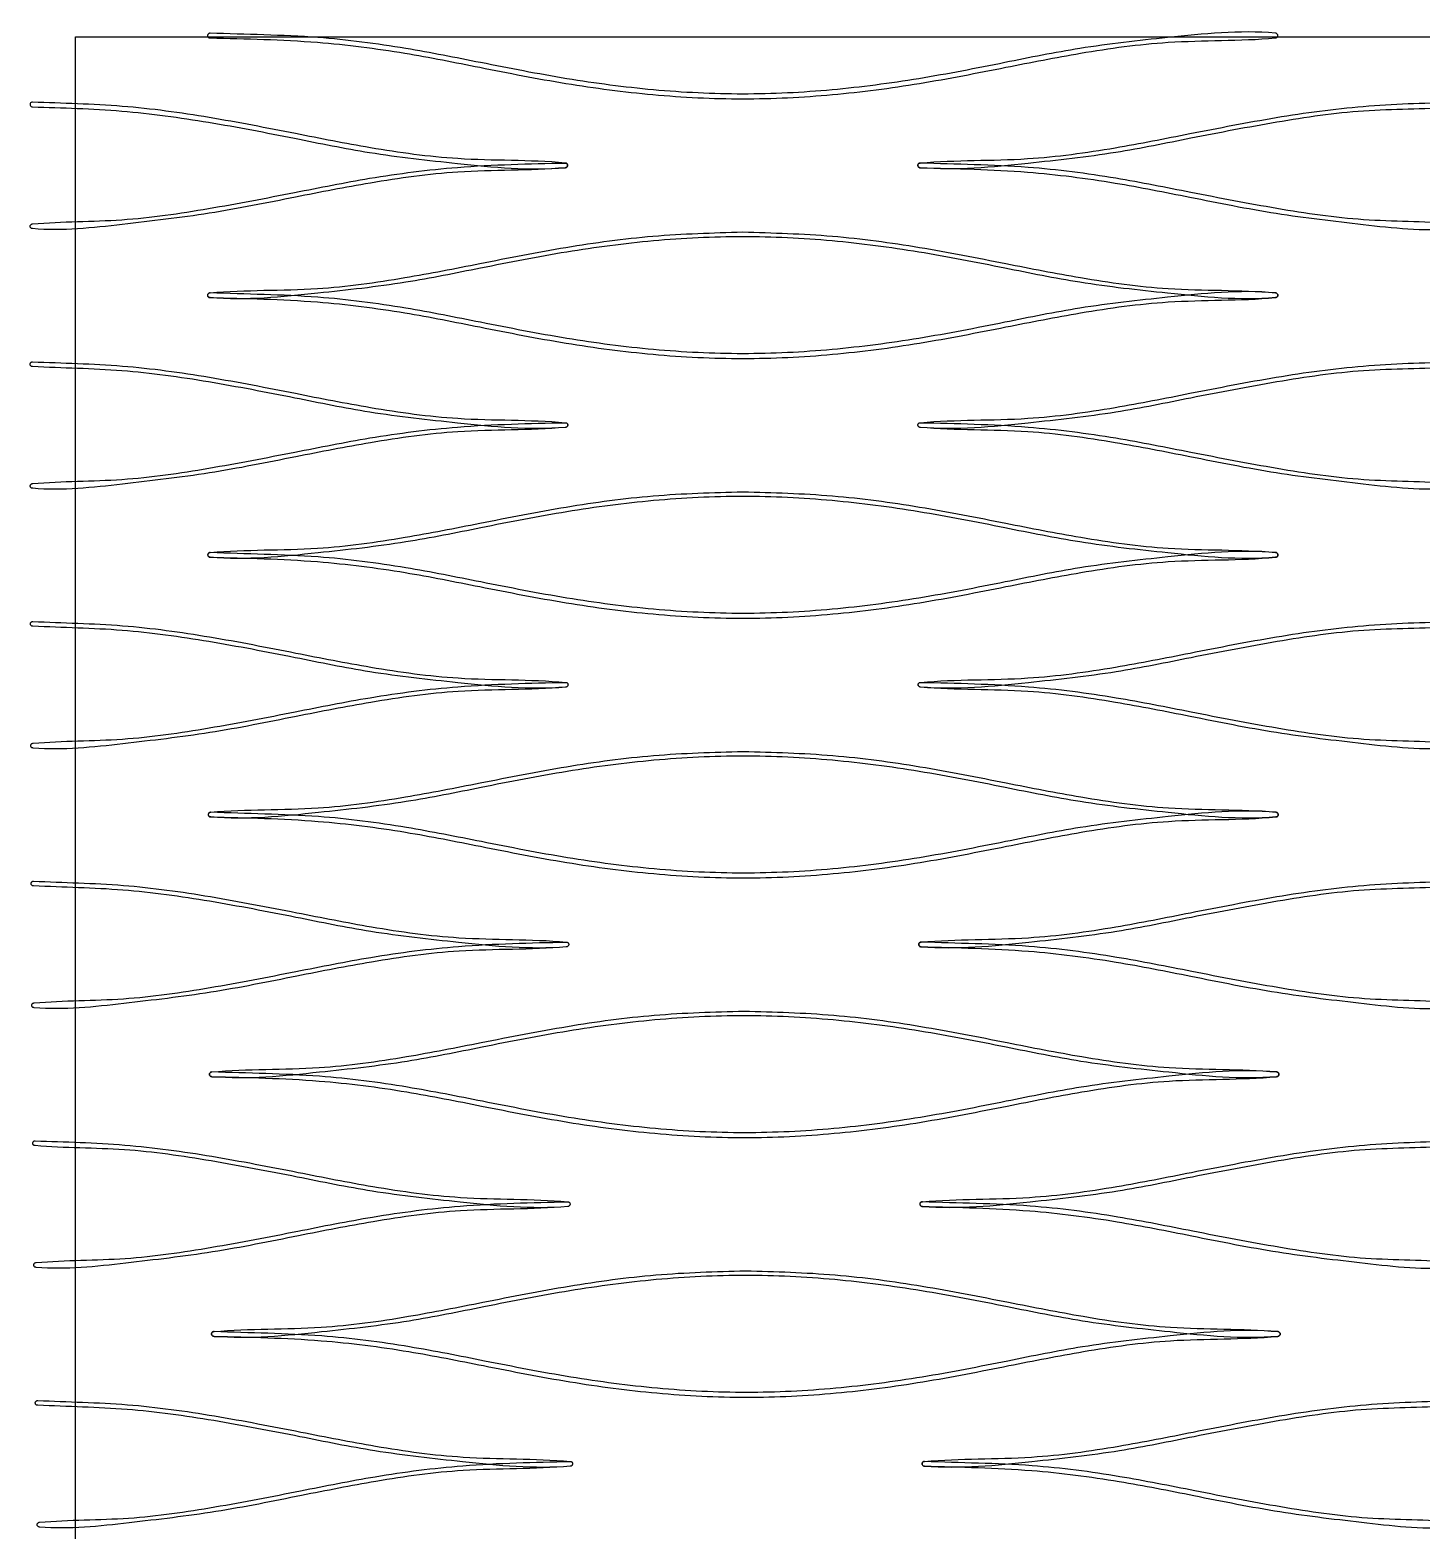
# Model space of a CAD drawing. Extents: x 63.6 to 147.6, y 158.4 to 204.5.
# Drawn here: x 63.62 to 84.19, y 182.33 to 204.51 of the extents above; entities that cross this region are included whole.
import ezdxf

# ---------------------------------------------------------------- set-up
doc = ezdxf.new("R2010")
doc.units = 0
doc.layers.add('Layer_1', color=7, linetype='CONTINUOUS')

msp = doc.modelspace()

# ---------------------------------------------------------------- linework, layer by layer
at = {"layer": 'Layer_1', "color": 1}
msp.add_lwpolyline([(64.286669, 204.408296), (146.107912, 204.408296), (146.107912, 158.365541), (64.286669, 158.365541), (64.286669, 204.408296)], close=True, dxfattribs=at)
at = {"layer": 'Layer_1', "color": 7}
for points in [[(66.274247, 204.460533), (66.274247, 204.460533)], [(63.650455, 203.440785), (63.650455, 203.440785)], [(71.524568, 202.541202), (71.524568, 202.541202)], [(76.768822, 202.541202), (76.768822, 202.541202)], [(74.148332, 201.521454), (74.148332, 201.521454)], [(66.274247, 200.621317), (66.274247, 200.621317)], [(63.651556, 199.601569), (63.651556, 199.601569)], [(71.526205, 198.701986), (71.526205, 198.701986)], [(76.773224, 198.701986), (76.773224, 198.701986)], [(74.149997, 197.681688), (74.149997, 197.681688)], [(66.276449, 196.782104), (66.276449, 196.782104)], [(63.655423, 195.762356), (63.655423, 195.762356)], [(71.530636, 194.862773), (71.530636, 194.862773)], [(76.776526, 194.862773), (76.776526, 194.862773)], [(74.154964, 193.842472), (74.154964, 193.842472)], [(66.284153, 192.942889), (66.284153, 192.942889)], [(63.665893, 191.923141), (63.665893, 191.923141)], [(71.541107, 191.023007), (71.541107, 191.023007)], [(76.782594, 191.023007), (76.782594, 191.023007)], [(74.166535, 190.003259), (74.166535, 190.003259)], [(66.301256, 189.103123), (66.301256, 189.103123)], [(63.691801, 188.083928), (63.691801, 188.083928)], [(71.562047, 187.183791), (71.562047, 187.183791)], [(76.799697, 187.183791), (76.799697, 187.183791)], [(74.189141, 186.164044), (74.189141, 186.164044)], [(66.332103, 185.26391), (66.332103, 185.26391)], [(63.727615, 184.244712), (63.727615, 184.244712)], [(71.598426, 183.344579), (71.598426, 183.344579)], [(76.831108, 183.344579), (76.831108, 183.344579)]]:
    msp.add_lwpolyline(points, close=True, dxfattribs=at)
for points, knots in [([(66.277634, 204.389977), (66.80697, 204.378702), (67.770721, 204.358174), (69.100395, 204.188249), (70.317574, 203.944365), (71.533672, 203.704413), (72.830779, 203.533854), (74.148411, 203.468394), (75.465997, 203.533898), (76.763076, 203.704224), (77.979278, 203.945155), (79.196257, 204.185475), (80.527609, 204.371762), (81.49123, 204.342797), (82.032235, 204.391084), (82.043222, 204.397536), (82.051404, 204.407081), (82.05575, 204.418952), (82.05575, 204.431558), (82.051404, 204.443429), (82.043222, 204.452974), (82.032235, 204.459425), (81.489237, 204.508022), (80.521941, 204.406357), (79.185976, 204.262857), (77.967327, 204.012867), (76.75274, 203.774896), (75.46027, 203.604203), (74.148459, 203.539047), (72.836691, 203.604321), (71.544369, 203.774427), (70.329995, 204.014483), (69.110994, 204.257534), (67.776797, 204.431992), (66.808045, 204.440144), (66.276505, 204.460576), (66.275376, 204.460576), (66.274623, 204.460547), (66.274247, 204.460533)], [0, 0, 0, 0, 1.587366, 2.890088, 4.014385, 5.311387, 6.607949, 7.935661, 9.263361, 10.55975, 11.856962, 12.9812, 14.284192, 15.871911, 15.884333, 15.896575, 15.908998, 15.921421, 15.933662, 15.946085, 15.958508, 15.970749, 15.983172, 17.576832, 18.884972, 20.011969, 21.306245, 22.597965, 23.919413, 25.240728, 26.532359, 27.8263, 28.953481, 30.261614, 31.855065, 31.856195, 31.857324, 31.858453, 31.858453, 31.858453, 31.858453]), ([(66.274247, 204.460533), (66.270142, 204.459914), (66.261991, 204.458685), (66.251477, 204.451673), (66.243885, 204.441779), (66.240181, 204.429798), (66.240781, 204.417308), (66.245615, 204.405737), (66.25412, 204.396616), (66.265257, 204.390642), (66.273489, 204.3902), (66.277634, 204.389977)], [0, 0, 0, 0, 0.012327, 0.024477, 0.036803, 0.04913, 0.06128, 0.073606, 0.085933, 0.098083, 0.110409, 0.110409, 0.110409, 0.110409]), ([(63.650455, 203.440785), (63.644284, 203.439515), (63.632125, 203.437013), (63.619312, 203.422332), (63.615196, 203.403733), (63.621075, 203.385614), (63.635235, 203.372228), (63.647578, 203.370902), (63.653842, 203.370229)], [0, 0, 0, 0, 0.018464, 0.036381, 0.054845, 0.073309, 0.091225, 0.109689, 0.109689, 0.109689, 0.109689]), ([(63.653842, 203.370229), (64.094391, 203.357652), (64.965625, 203.332778), (66.258099, 203.155083), (67.472738, 202.919338), (68.691207, 202.668537), (70.026981, 202.524926), (70.99415, 202.423161), (71.537097, 202.471753), (71.548083, 202.478205), (71.556266, 202.48775), (71.560611, 202.499621), (71.560611, 202.512226), (71.556266, 202.524098), (71.548083, 202.533643), (71.537097, 202.540095), (70.996147, 202.588377), (70.032671, 202.559446), (68.70148, 202.745478), (67.484662, 202.98655), (66.268378, 203.224808), (64.971556, 203.404939), (64.095695, 203.423802), (63.652714, 203.440828), (63.651584, 203.440828), (63.650832, 203.440799), (63.650455, 203.440785)], [0, 0, 0, 0, 1.32133, 2.613077, 3.90737, 5.034268, 6.342173, 7.935679, 7.948101, 7.960343, 7.972766, 7.985189, 7.99743, 8.009853, 8.022276, 8.034517, 8.04694, 9.634494, 10.937219, 12.061363, 13.358587, 14.655035, 15.982629, 15.983759, 15.984888, 15.986017, 15.986017, 15.986017, 15.986017]), ([(84.642935, 203.440785), (84.200278, 203.428088), (83.32535, 203.402991), (82.02829, 203.225345), (80.812097, 202.986421), (79.595306, 202.745513), (78.264119, 202.559432), (77.300636, 202.588377), (76.75968, 202.540095), (76.748693, 202.533643), (76.740511, 202.524098), (76.736166, 202.512226), (76.736166, 202.499621), (76.740511, 202.48775), (76.748693, 202.478205), (76.75968, 202.471753), (77.30268, 202.423157), (78.269994, 202.52502), (79.605917, 202.668312), (80.824535, 202.92003), (82.038642, 203.151877), (83.332523, 203.344826), (84.203779, 203.331019), (84.655378, 203.371336), (84.666365, 203.377788), (84.674547, 203.387333), (84.678892, 203.399205), (84.678892, 203.41181), (84.674547, 203.423681), (84.666365, 203.433226), (84.655378, 203.439679), (84.647103, 203.440414), (84.642935, 203.440785)], [0, 0, 0, 0, 1.327651, 2.624155, 3.921268, 5.045393, 6.348119, 7.935691, 7.948114, 7.960355, 7.972778, 7.985201, 7.997442, 8.009865, 8.022288, 8.03453, 8.046952, 9.640615, 10.948777, 12.075793, 13.369839, 14.661385, 15.982633, 15.995055, 16.007297, 16.01972, 16.032143, 16.044384, 16.056807, 16.06923, 16.081471, 16.093894, 16.093894, 16.093894, 16.093894]), ([(71.524568, 202.541202), (70.993187, 202.529812), (70.025665, 202.509074), (68.691397, 202.339028), (67.472565, 202.093138), (66.258547, 201.859489), (64.964672, 201.666709), (64.093433, 201.680274), (63.641878, 201.639961), (63.630892, 201.633509), (63.622709, 201.623964), (63.618364, 201.612093), (63.618364, 201.599488), (63.622709, 201.587616), (63.630892, 201.578071), (63.641878, 201.57162), (64.095537, 201.530944), (64.97041, 201.631762), (66.268863, 201.77973), (67.484581, 202.026246), (68.701411, 202.265588), (70.032562, 202.452501), (70.996061, 202.423471), (71.537012, 202.471753), (71.547999, 202.478205), (71.556181, 202.48775), (71.560526, 202.499621), (71.560526, 202.512226), (71.556181, 202.524098), (71.547999, 202.533642), (71.537012, 202.540096), (71.528736, 202.540831), (71.524568, 202.541202)], [0, 0, 0, 0, 1.593498, 2.901393, 4.028315, 5.322435, 6.614076, 7.935192, 7.947615, 7.959857, 7.972279, 7.984702, 7.996944, 8.009366, 8.021789, 8.034031, 8.046453, 9.373839, 10.670142, 11.96716, 13.091342, 14.394096, 15.981655, 15.994077, 16.006319, 16.018742, 16.031164, 16.043406, 16.055829, 16.068251, 16.080493, 16.092916, 16.092916, 16.092916, 16.092916]), ([(76.768822, 202.541202), (76.764717, 202.540583), (76.756566, 202.539354), (76.746052, 202.532342), (76.738459, 202.522448), (76.734756, 202.510467), (76.735355, 202.497977), (76.740189, 202.486406), (76.748694, 202.477284), (76.759832, 202.471311), (76.768063, 202.470869), (76.772208, 202.470646)], [0, 0, 0, 0, 0.012327, 0.024477, 0.036803, 0.04913, 0.06128, 0.073606, 0.085933, 0.098083, 0.110409, 0.110409, 0.110409, 0.110409]), ([(76.772208, 202.470646), (77.301644, 202.45939), (78.265576, 202.438897), (79.595423, 202.268392), (80.812745, 202.025444), (82.028495, 201.779954), (83.327167, 201.631683), (84.20221, 201.530933), (84.655999, 201.57162), (84.666986, 201.578071), (84.675168, 201.587616), (84.679513, 201.599488), (84.679513, 201.612093), (84.675168, 201.623964), (84.666986, 201.633509), (84.655999, 201.639961), (84.204309, 201.680286), (83.332894, 201.666712), (82.038823, 201.859416), (80.824694, 202.093375), (79.605639, 202.338309), (78.27146, 202.512493), (77.302667, 202.520811), (76.77108, 202.541245), (76.76995, 202.541245), (76.769198, 202.541216), (76.768822, 202.541202)], [0, 0, 0, 0, 1.587659, 2.890614, 4.015025, 5.312076, 6.608518, 7.936294, 7.948717, 7.960958, 7.973381, 7.985804, 7.998045, 8.010468, 8.022891, 8.035132, 8.047555, 9.369074, 10.660848, 11.954995, 13.082158, 14.390247, 15.98384, 15.984969, 15.986099, 15.987228, 15.987228, 15.987228, 15.987228]), ([(74.148332, 201.521454), (73.70571, 201.508728), (72.83087, 201.483577), (71.534006, 201.305659), (70.317933, 201.066446), (69.101078, 200.825643), (67.769718, 200.639533), (66.806125, 200.668498), (66.265106, 200.62021), (66.254119, 200.613758), (66.245937, 200.604214), (66.241592, 200.592342), (66.241592, 200.579737), (66.245937, 200.567865), (66.254119, 200.55832), (66.265106, 200.551869), (66.808116, 200.503272), (67.775395, 200.60499), (69.111342, 200.74877), (70.329835, 200.998998), (71.544328, 201.236944), (72.83661, 201.407645), (74.14835, 201.47277), (75.460139, 201.407645), (76.752611, 201.236912), (77.967277, 200.999055), (79.185898, 200.748744), (80.521852, 200.605008), (81.489153, 200.503273), (82.032151, 200.551869), (82.043138, 200.55832), (82.05132, 200.567865), (82.055665, 200.579737), (82.055665, 200.592342), (82.05132, 200.604214), (82.043138, 200.613758), (82.032151, 200.62021), (81.491193, 200.668493), (80.527711, 200.63954), (79.196525, 200.825624), (77.979638, 201.06653), (76.763304, 201.305637), (75.466068, 201.483572), (74.591024, 201.508727), (74.148332, 201.521454)], [0, 0, 0, 0, 1.327548, 2.623887, 3.920782, 5.045113, 6.347976, 7.935737, 7.94816, 7.960401, 7.972824, 7.985247, 7.997489, 8.009911, 8.022334, 8.034576, 8.046998, 9.640693, 10.948735, 12.075839, 13.36979, 14.661435, 15.982725, 17.304068, 18.595859, 19.890195, 21.017225, 22.32538, 23.919037, 23.931459, 23.943701, 23.956124, 23.968546, 23.980788, 23.993211, 24.005633, 24.017875, 24.030298, 25.617876, 26.920589, 28.044722, 29.342119, 30.638861, 31.96662, 31.96662, 31.96662, 31.96662]), ([(66.274247, 200.621317), (66.270142, 200.620698), (66.261991, 200.61947), (66.251477, 200.612457), (66.243885, 200.602563), (66.240181, 200.590582), (66.240781, 200.578092), (66.245615, 200.566521), (66.25412, 200.5574), (66.265257, 200.551427), (66.273489, 200.550984), (66.277634, 200.550762)], [0, 0, 0, 0, 0.012327, 0.024477, 0.036803, 0.04913, 0.06128, 0.073606, 0.085933, 0.098083, 0.110409, 0.110409, 0.110409, 0.110409]), ([(66.277634, 200.550762), (66.807115, 200.539492), (67.771077, 200.518975), (69.100951, 200.349162), (70.318198, 200.105082), (71.534355, 199.865231), (72.831466, 199.694641), (74.149043, 199.629179), (75.466571, 199.694681), (76.763639, 199.865016), (77.979798, 200.105903), (79.196611, 200.34634), (80.527796, 200.532573), (81.491277, 200.503586), (82.032235, 200.551868), (82.043222, 200.55832), (82.051404, 200.567865), (82.05575, 200.579737), (82.05575, 200.592342), (82.051404, 200.604213), (82.043222, 200.613759), (82.032235, 200.62021), (81.48928, 200.668802), (80.522107, 200.567081), (79.186334, 200.423316), (77.967885, 200.173003), (76.753311, 199.935265), (75.460825, 199.764863), (74.149041, 199.699891), (72.837209, 199.764996), (71.544686, 199.934808), (70.330132, 200.174568), (69.111187, 200.418028), (67.776987, 200.592711), (66.808145, 200.600925), (66.276505, 200.621361), (66.275376, 200.621361), (66.274623, 200.621332), (66.274247, 200.621317)], [0, 0, 0, 0, 1.587804, 2.890723, 4.014928, 5.312134, 6.608703, 7.936228, 9.263946, 10.560328, 11.857502, 12.981633, 14.284346, 15.871925, 15.884348, 15.896589, 15.909012, 15.921435, 15.933676, 15.946099, 15.958522, 15.970764, 15.983186, 17.576717, 18.88461, 20.011495, 21.305738, 22.597418, 23.918873, 25.240139, 26.532006, 27.826249, 28.95324, 30.261339, 31.85509, 31.856219, 31.857349, 31.858478, 31.858478, 31.858478, 31.858478]), ([(63.651556, 199.601569), (63.647451, 199.60095), (63.6393, 199.599722), (63.628786, 199.592709), (63.621194, 199.582815), (63.61749, 199.570834), (63.61809, 199.558344), (63.622924, 199.546773), (63.631429, 199.537652), (63.642566, 199.531679), (64.095141, 199.507287), (64.964971, 199.498532), (66.259609, 199.314187), (67.473725, 199.079788), (68.69252, 198.828825), (70.028446, 198.685662), (70.99574, 198.583942), (71.538733, 198.632538), (71.54972, 198.638989), (71.557902, 198.648534), (71.562248, 198.660406), (71.562248, 198.673011), (71.557902, 198.684882), (71.54972, 198.694427), (71.538733, 198.700879), (70.997733, 198.749165), (70.034124, 198.720236), (68.702755, 198.906269), (67.485775, 199.147302), (66.269427, 199.385693), (64.97259, 199.565741), (64.096753, 199.584588), (63.653814, 199.601613), (63.652685, 199.601613), (63.651932, 199.601584), (63.651556, 199.601569)], [0, 0, 0, 0, 0.012327, 0.024477, 0.036803, 0.04913, 0.06128, 0.073606, 0.085933, 0.098083, 0.110409, 1.431626, 2.72347, 4.017851, 5.144865, 6.452981, 8.046626, 8.059049, 8.071291, 8.083713, 8.096136, 8.108378, 8.1208, 8.133223, 8.145465, 8.157887, 9.745593, 11.048569, 12.172841, 13.47014, 14.766645, 16.094113, 16.095242, 16.096372, 16.097501, 16.097501, 16.097501, 16.097501]), ([(84.643471, 199.601569), (84.200889, 199.588879), (83.326084, 199.563794), (82.029195, 199.386239), (80.813139, 199.147157), (79.596397, 198.906317), (78.265215, 198.720214), (77.301735, 198.749161), (76.760781, 198.700879), (76.749794, 198.694427), (76.741612, 198.684882), (76.737267, 198.673011), (76.737267, 198.660406), (76.741612, 198.648534), (76.749794, 198.638989), (76.760781, 198.632538), (77.303728, 198.583946), (78.270888, 198.685693), (79.606644, 198.828712), (80.82515, 199.080186), (82.039186, 199.312351), (83.333058, 199.505504), (84.204339, 199.491806), (84.655914, 199.532121), (84.666901, 199.538572), (84.675083, 199.548117), (84.679428, 199.559989), (84.679428, 199.572594), (84.675083, 199.584466), (84.666901, 199.59401), (84.655914, 199.600463), (84.647639, 199.601199), (84.643471, 199.601569)], [0, 0, 0, 0, 1.327428, 2.623789, 3.920715, 5.044851, 6.347571, 7.935137, 7.94756, 7.959802, 7.972224, 7.984647, 7.996889, 8.009311, 8.021734, 8.033976, 8.046398, 9.639904, 10.947765, 12.074642, 13.36865, 14.66035, 15.981527, 15.993949, 16.006191, 16.018614, 16.031036, 16.043278, 16.055701, 16.068123, 16.080365, 16.092788, 16.092788, 16.092788, 16.092788]), ([(71.526205, 198.701986), (70.994821, 198.690592), (70.027295, 198.669846), (68.69305, 198.499726), (67.474261, 198.253979), (66.260342, 198.020169), (64.96644, 197.827465), (64.095137, 197.841064), (63.643515, 197.800745), (63.632528, 197.794293), (63.624346, 197.784749), (63.620001, 197.772877), (63.620001, 197.760272), (63.624346, 197.7484), (63.632528, 197.738855), (63.643515, 197.732405), (64.097235, 197.691723), (64.972166, 197.792518), (66.270645, 197.940414), (67.486269, 198.187083), (68.703058, 198.42629), (70.034186, 198.613273), (70.997691, 198.584254), (71.538649, 198.632537), (71.549636, 198.638989), (71.557818, 198.648534), (71.562163, 198.660406), (71.562163, 198.673011), (71.557818, 198.684882), (71.549636, 198.694427), (71.538649, 198.70088), (71.530373, 198.701615), (71.526205, 198.701986)], [0, 0, 0, 0, 1.593504, 2.901402, 4.028282, 5.32224, 6.613879, 7.935195, 7.947618, 7.959859, 7.972282, 7.984705, 7.996946, 8.009369, 8.021792, 8.034034, 8.046456, 9.374023, 10.670324, 11.967199, 13.091333, 14.394083, 15.98166, 15.994083, 16.006325, 16.018747, 16.03117, 16.043412, 16.055834, 16.068257, 16.080499, 16.092921, 16.092921, 16.092921, 16.092921]), ([(76.773224, 198.701986), (76.769056, 198.701615), (76.760781, 198.70088), (76.749794, 198.694427), (76.741612, 198.684882), (76.737267, 198.673011), (76.737267, 198.660406), (76.741612, 198.648534), (76.749794, 198.638989), (76.760781, 198.632537), (77.301715, 198.584256), (78.265179, 198.613277), (79.596312, 198.426269), (80.813259, 198.187064), (82.029224, 197.940404), (83.328073, 197.792539), (84.203241, 197.691716), (84.657043, 197.732405), (84.66803, 197.738855), (84.676212, 197.7484), (84.680557, 197.760272), (84.680557, 197.772877), (84.676212, 197.784749), (84.66803, 197.794293), (84.657043, 197.800745), (84.205387, 197.841067), (83.333981, 197.827468), (82.039892, 198.020173), (80.825726, 198.253986), (79.60669, 198.499714), (78.27226, 198.669842), (77.304638, 198.690591), (76.773224, 198.701986)], [0, 0, 0, 0, 0.012423, 0.024664, 0.037087, 0.04951, 0.061752, 0.074174, 0.086597, 0.098839, 0.111261, 1.69877, 3.00146, 4.125749, 5.422997, 6.719767, 8.047581, 8.060004, 8.072246, 8.084668, 8.097091, 8.109333, 8.121755, 8.134178, 8.14642, 8.158842, 9.480261, 10.772107, 12.066314, 13.193467, 14.50156, 16.095154, 16.095154, 16.095154, 16.095154]), ([(74.149997, 197.681688), (73.707368, 197.668998), (72.832536, 197.643918), (71.535643, 197.466327), (70.319671, 197.227304), (69.1031, 196.986412), (67.772102, 196.800322), (66.808752, 196.829276), (66.267843, 196.780997), (66.256856, 196.774546), (66.248674, 196.765001), (66.244329, 196.753129), (66.244329, 196.740524), (66.248674, 196.728652), (66.256856, 196.719107), (66.267843, 196.712656), (66.810794, 196.664064), (67.777966, 196.765781), (69.113739, 196.909539), (70.332045, 197.159823), (71.546341, 197.397598), (72.838462, 197.56801), (74.150013, 197.632937), (75.461717, 197.568013), (76.754217, 197.397681), (77.968924, 197.159843), (79.187591, 196.90953), (80.523546, 196.765805), (81.490828, 196.664063), (82.033788, 196.712656), (82.044775, 196.719107), (82.052957, 196.728652), (82.057302, 196.740524), (82.057302, 196.753129), (82.052957, 196.765001), (82.044775, 196.774546), (82.033788, 196.780997), (81.49287, 196.829277), (80.529409, 196.800337), (79.19823, 196.986405), (77.981294, 197.227324), (76.764908, 197.466408), (75.467638, 197.643924), (74.592638, 197.669001), (74.149997, 197.681688)], [0, 0, 0, 0, 1.327567, 2.623868, 3.920743, 5.044713, 6.347175, 7.934607, 7.94703, 7.959272, 7.971694, 7.984117, 7.996359, 8.008781, 8.021204, 8.033446, 8.045868, 9.639386, 10.947285, 12.074178, 13.367966, 14.659302, 15.980465, 17.301674, 18.593481, 19.887845, 21.014931, 22.323141, 23.916685, 23.929108, 23.94135, 23.953772, 23.966195, 23.978437, 23.990859, 24.003282, 24.015524, 24.027947, 25.615405, 26.918179, 28.042342, 29.339805, 30.636571, 31.964177, 31.964177, 31.964177, 31.964177]), ([(66.276449, 196.782104), (66.272347, 196.781453), (66.264202, 196.780159), (66.25374, 196.773059), (66.246224, 196.763101), (66.242614, 196.751086), (66.243314, 196.738596), (66.248242, 196.727059), (66.256823, 196.718002), (66.268013, 196.712115), (66.276251, 196.711738), (66.2804, 196.711549)], [0, 0, 0, 0, 0.012332, 0.024487, 0.036819, 0.049151, 0.061306, 0.073638, 0.08597, 0.098125, 0.110457, 0.110457, 0.110457, 0.110457]), ([(66.2804, 196.711549), (66.809829, 196.700278), (67.77374, 196.679759), (69.103617, 196.50992), (70.320976, 196.265887), (71.537214, 196.026009), (72.834277, 195.855019), (74.151757, 195.78935), (75.469162, 195.855039), (76.766032, 196.025679), (77.981962, 196.266691), (79.198579, 196.507146), (80.52958, 196.69335), (81.49299, 196.664377), (82.033901, 196.712656), (82.044887, 196.719108), (82.05307, 196.728652), (82.057415, 196.740524), (82.057415, 196.753129), (82.05307, 196.765001), (82.044887, 196.774546), (82.033901, 196.780997), (81.490995, 196.829585), (80.523897, 196.727861), (79.188309, 196.584119), (77.970058, 196.33379), (76.75571, 196.095926), (75.463423, 195.925222), (74.151759, 195.860061), (72.840024, 195.925379), (71.547538, 196.095567), (70.332904, 196.335438), (69.113838, 196.578525), (67.779703, 196.754785), (66.810667, 196.758314), (66.279083, 196.782163), (66.277765, 196.782163), (66.276887, 196.782124), (66.276449, 196.782104)], [0, 0, 0, 0, 1.587649, 2.890569, 4.014952, 5.312277, 6.608815, 7.936284, 9.263789, 10.560072, 11.857094, 12.980883, 14.283519, 15.870958, 15.883381, 15.895623, 15.908045, 15.920468, 15.93271, 15.945132, 15.957555, 15.969797, 15.982219, 17.575604, 18.883414, 20.00997, 21.304048, 22.595636, 23.916883, 25.238089, 26.529925, 27.824319, 28.951457, 30.259556, 31.853157, 31.854475, 31.855792, 31.85711, 31.85711, 31.85711, 31.85711]), ([(63.655423, 195.762356), (63.651321, 195.761705), (63.643176, 195.760411), (63.632714, 195.753312), (63.625198, 195.743353), (63.621588, 195.731338), (63.622288, 195.718848), (63.627216, 195.707311), (63.635797, 195.698254), (63.646987, 195.692367), (64.099717, 195.671621), (64.969243, 195.657724), (66.263974, 195.475364), (67.478166, 195.240499), (68.697064, 194.989557), (70.033, 194.846423), (71.000232, 194.744734), (71.543164, 194.793325), (71.554151, 194.799776), (71.562333, 194.809321), (71.566678, 194.821193), (71.566678, 194.833798), (71.562333, 194.845669), (71.554151, 194.855214), (71.543164, 194.861666), (71.002223, 194.909947), (70.038672, 194.881018), (68.70729, 195.066951), (67.490224, 195.308191), (66.273764, 195.546103), (64.976996, 195.727812), (64.100985, 195.742545), (63.658057, 195.762415), (63.656739, 195.762415), (63.655861, 195.762376), (63.655423, 195.762356)], [0, 0, 0, 0, 0.012332, 0.024487, 0.036819, 0.049151, 0.061306, 0.073638, 0.08597, 0.098125, 0.110457, 1.431586, 2.723362, 4.017897, 5.145094, 6.453213, 8.046675, 8.059098, 8.071339, 8.083762, 8.096185, 8.108426, 8.120849, 8.133272, 8.145514, 8.157936, 9.745465, 11.048449, 12.172894, 13.470333, 14.766777, 16.094163, 16.095481, 16.096799, 16.098116, 16.098116, 16.098116, 16.098116]), ([(84.6457, 195.762356), (84.20316, 195.749669), (83.32848, 195.724592), (82.031768, 195.54699), (80.815964, 195.308018), (79.599602, 195.066994), (78.268779, 194.880974), (77.305528, 194.909942), (76.764647, 194.861666), (76.75366, 194.855214), (76.745478, 194.845669), (76.741133, 194.833798), (76.741133, 194.821193), (76.745478, 194.809321), (76.75366, 194.799776), (76.764647, 194.793325), (77.307521, 194.74474), (78.274455, 194.846439), (79.609861, 194.989393), (80.827992, 195.241038), (82.04177, 195.473107), (83.335457, 195.6663), (84.206611, 195.652597), (84.658144, 195.692908), (84.669131, 195.69936), (84.677313, 195.708904), (84.681658, 195.720776), (84.681658, 195.733381), (84.677313, 195.745253), (84.669131, 195.754797), (84.658144, 195.761251), (84.649868, 195.761986), (84.6457, 195.762356)], [0, 0, 0, 0, 1.327303, 2.623409, 3.920211, 5.043923, 6.346175, 7.933522, 7.945945, 7.958187, 7.970609, 7.983032, 7.995274, 8.007696, 8.020119, 8.032361, 8.044783, 9.638072, 10.945471, 12.071943, 13.365809, 14.657246, 15.978297, 15.99072, 16.002962, 16.015384, 16.027807, 16.040049, 16.052471, 16.064894, 16.077136, 16.089558, 16.089558, 16.089558, 16.089558]), ([(71.530636, 194.862773), (70.999342, 194.851374), (70.032016, 194.830621), (68.698139, 194.660434), (67.479719, 194.414792), (66.266234, 194.180865), (64.972695, 193.988227), (64.101648, 194.001838), (63.650148, 193.96153), (63.639161, 193.955078), (63.630978, 193.945533), (63.626633, 193.933661), (63.626633, 193.921056), (63.630978, 193.909185), (63.639161, 193.89964), (63.650148, 193.893189), (64.103745, 193.852519), (64.978421, 193.953268), (66.276538, 194.10111), (67.491733, 194.347897), (68.708161, 194.586997), (70.038918, 194.774042), (71.002219, 194.74505), (71.54308, 194.793324), (71.554067, 194.799776), (71.562249, 194.809321), (71.566594, 194.821193), (71.566594, 194.833798), (71.562249, 194.84567), (71.554067, 194.855214), (71.54308, 194.861667), (71.534804, 194.862403), (71.530636, 194.862773)], [0, 0, 0, 0, 1.593234, 2.900797, 4.027214, 5.320828, 6.612061, 7.933014, 7.945437, 7.957679, 7.970101, 7.982524, 7.994766, 8.007188, 8.019611, 8.031853, 8.044275, 9.37148, 10.667374, 11.963906, 13.087594, 14.390011, 15.977299, 15.989721, 16.001963, 16.014386, 16.026808, 16.03905, 16.051473, 16.063895, 16.076137, 16.08856, 16.08856, 16.08856, 16.08856]), ([(76.776526, 194.862773), (76.772358, 194.862403), (76.764083, 194.861667), (76.753096, 194.855214), (76.744914, 194.84567), (76.740569, 194.833798), (76.740569, 194.821193), (76.744914, 194.809321), (76.753096, 194.799776), (76.764083, 194.793324), (77.305069, 194.745039), (78.268675, 194.774042), (79.599972, 194.586966), (80.817018, 194.34793), (82.032767, 194.101115), (83.331259, 193.953287), (84.206125, 193.852514), (84.659781, 193.893189), (84.670768, 193.89964), (84.67895, 193.909185), (84.683295, 193.921056), (84.683295, 193.933661), (84.67895, 193.945533), (84.670768, 193.955078), (84.659781, 193.96153), (84.208223, 194.001843), (83.336988, 193.988235), (82.043083, 194.180873), (80.829044, 194.414829), (79.609999, 194.660402), (78.275575, 194.830615), (77.307944, 194.851373), (76.776526, 194.862773)], [0, 0, 0, 0, 0.012423, 0.024664, 0.037087, 0.04951, 0.061752, 0.074174, 0.086597, 0.098839, 0.111261, 1.698923, 3.001885, 4.126274, 5.423346, 6.719642, 8.04702, 8.059443, 8.071685, 8.084107, 8.09653, 8.108772, 8.121194, 8.133617, 8.145859, 8.158281, 9.479407, 10.771035, 12.06517, 13.192319, 14.500429, 16.094032, 16.094032, 16.094032, 16.094032]), ([(74.154964, 193.842472), (73.712457, 193.829783), (72.837925, 193.804706), (71.541578, 193.627155), (70.326157, 193.388007), (69.110012, 193.147306), (67.7794, 192.96113), (66.816323, 192.990046), (66.275576, 192.941782), (66.264589, 192.93533), (66.256407, 192.925785), (66.252062, 192.913913), (66.252062, 192.901308), (66.256407, 192.889437), (66.264589, 192.879892), (66.275576, 192.873441), (66.818317, 192.824867), (67.785083, 192.926566), (69.120282, 193.070439), (70.338061, 193.320559), (71.5519, 193.558431), (72.843665, 193.728792), (74.155091, 193.793727), (75.466745, 193.728783), (76.75923, 193.558375), (77.973905, 193.320642), (79.192438, 193.070336), (80.528209, 192.926571), (81.495325, 192.824853), (82.038219, 192.873441), (82.049205, 192.879892), (82.057388, 192.889437), (82.061733, 192.901308), (82.061733, 192.913913), (82.057388, 192.925785), (82.049205, 192.93533), (82.038219, 192.941782), (81.497315, 192.99006), (80.533886, 192.961117), (79.202702, 193.147209), (77.985812, 193.388086), (76.769559, 193.627096), (75.472491, 193.804701), (74.597601, 193.829782), (74.154964, 193.842472)], [0, 0, 0, 0, 1.327205, 2.622965, 3.919096, 5.042799, 6.344913, 7.931861, 7.944283, 7.956525, 7.968948, 7.98137, 7.993612, 8.006035, 8.018457, 8.030699, 8.043122, 9.636015, 10.943303, 12.069772, 13.36296, 14.654025, 15.974972, 17.296301, 18.588044, 19.882347, 21.009407, 22.317306, 23.910654, 23.923077, 23.935319, 23.947741, 23.960164, 23.972406, 23.984828, 23.997251, 24.009493, 24.021915, 25.609331, 26.91205, 28.036337, 29.333571, 30.630015, 31.957609, 31.957609, 31.957609, 31.957609]), ([(66.284153, 192.942889), (66.27799, 192.941569), (66.265846, 192.938969), (66.253146, 192.92418), (66.249177, 192.905542), (66.255202, 192.887463), (66.269474, 192.874184), (66.281832, 192.872956), (66.288104, 192.872333)], [0, 0, 0, 0, 0.018471, 0.036395, 0.054867, 0.073338, 0.091262, 0.109733, 0.109733, 0.109733, 0.109733]), ([(66.288104, 192.872333), (66.817431, 192.86106), (67.781262, 192.840534), (69.111136, 192.670686), (70.328692, 192.426693), (71.545099, 192.186714), (72.842174, 192.015795), (74.159469, 191.950138), (75.476511, 192.015818), (76.772844, 192.186422), (77.988164, 192.427518), (79.204094, 192.667905), (80.534531, 192.854161), (81.497537, 192.825174), (82.038303, 192.87344), (82.04929, 192.879892), (82.057472, 192.889437), (82.061817, 192.901308), (82.061817, 192.913913), (82.057472, 192.925785), (82.04929, 192.93533), (82.038303, 192.941781), (81.495493, 192.990361), (80.528662, 192.88868), (79.193448, 192.744878), (77.975791, 192.494653), (76.762152, 192.256677), (75.470591, 192.085994), (74.159468, 192.020852), (72.848095, 192.086149), (71.555787, 192.256277), (70.341078, 192.496284), (69.121719, 192.73929), (67.787399, 192.915552), (66.818314, 192.919101), (66.286788, 192.942948), (66.28547, 192.942948), (66.284592, 192.942908), (66.284153, 192.942889)], [0, 0, 0, 0, 1.587342, 2.89033, 4.014949, 5.312532, 6.609127, 7.936282, 9.263494, 10.559295, 11.855474, 12.978839, 14.28068, 15.867688, 15.88011, 15.892352, 15.904775, 15.917197, 15.929439, 15.941862, 15.954284, 15.966526, 15.978949, 17.572048, 18.879332, 20.005608, 21.298687, 22.589529, 23.910344, 25.231101, 26.522738, 27.817222, 28.944764, 30.253189, 31.846616, 31.847934, 31.849251, 31.850569, 31.850569, 31.850569, 31.850569]), ([(63.665893, 191.923141), (63.661791, 191.922489), (63.653647, 191.921195), (63.643185, 191.914096), (63.635668, 191.904137), (63.632059, 191.892122), (63.632758, 191.879632), (63.637686, 191.868095), (63.646268, 191.859038), (63.657457, 191.853152), (64.110133, 191.832408), (64.979606, 191.818502), (66.274334, 191.636133), (67.488667, 191.401284), (68.707725, 191.150322), (70.043624, 191.006782), (71.010799, 190.904977), (71.553635, 190.953559), (71.564622, 190.96001), (71.572804, 190.969555), (71.577149, 190.981427), (71.577149, 190.994032), (71.572804, 191.005903), (71.564622, 191.015448), (71.553635, 191.0219), (71.012843, 191.070168), (70.049507, 191.041273), (68.718334, 191.227311), (67.501164, 191.468398), (66.284485, 191.706451), (64.98755, 191.888462), (64.111448, 191.90333), (63.668528, 191.9232), (63.667209, 191.9232), (63.666332, 191.92316), (63.665893, 191.923141)], [0, 0, 0, 0, 0.012332, 0.024487, 0.036819, 0.049151, 0.061306, 0.073638, 0.08597, 0.098125, 0.110457, 1.431423, 2.723205, 4.017894, 5.145335, 6.453552, 8.046727, 8.059149, 8.071391, 8.083814, 8.096236, 8.108478, 8.120901, 8.133323, 8.145565, 8.157988, 9.74507, 11.047845, 12.172375, 13.470163, 14.766904, 16.094268, 16.095586, 16.096903, 16.098221, 16.098221, 16.098221, 16.098221]), ([(84.651204, 191.923141), (84.208765, 191.910419), (83.334339, 191.885275), (82.038193, 191.707383), (80.823037, 191.468169), (79.607247, 191.227324), (78.276995, 191.041234), (77.314131, 191.070156), (76.773481, 191.0219), (76.762494, 191.015448), (76.754312, 191.005903), (76.749967, 190.994032), (76.749967, 190.981427), (76.754312, 190.969555), (76.762494, 190.96001), (76.773481, 190.953559), (77.316121, 190.904994), (78.28268, 191.006782), (79.617488, 191.150139), (80.835015, 191.401801), (82.048181, 191.63393), (83.341328, 191.827082), (84.212219, 191.81339), (84.663647, 191.853692), (84.674634, 191.860144), (84.682816, 191.869689), (84.687161, 191.88156), (84.687161, 191.894165), (84.682816, 191.906037), (84.674634, 191.915582), (84.663647, 191.922035), (84.655372, 191.92277), (84.651204, 191.923141)], [0, 0, 0, 0, 1.326997, 2.622647, 3.918631, 5.041859, 6.343624, 7.930284, 7.942707, 7.954949, 7.967371, 7.979794, 7.992036, 8.004458, 8.016881, 8.029123, 8.041546, 9.634139, 10.941083, 12.067084, 13.360125, 14.65108, 15.971819, 15.984242, 15.996484, 16.008906, 16.021329, 16.033571, 16.045993, 16.058416, 16.070658, 16.08308, 16.08308, 16.08308, 16.08308]), ([(71.541107, 191.023007), (71.010026, 191.01164), (70.043178, 190.990945), (68.710015, 190.821094), (67.492482, 190.575638), (66.280016, 190.341615), (64.987385, 190.149006), (64.116863, 190.162608), (63.665557, 190.122317), (63.65457, 190.115865), (63.646388, 190.10632), (63.642043, 190.094448), (63.642043, 190.081843), (63.646388, 190.069972), (63.65457, 190.060427), (63.665557, 190.053976), (64.118965, 190.013323), (64.99312, 190.114018), (66.290339, 190.261875), (67.50451, 190.508735), (68.720042, 190.747662), (70.050078, 190.934366), (71.012902, 190.905303), (71.55355, 190.953558), (71.564537, 190.96001), (71.572719, 190.969555), (71.577064, 190.981427), (71.577064, 190.994032), (71.572719, 191.005904), (71.564537, 191.015448), (71.55355, 191.021901), (71.545275, 191.022637), (71.541107, 191.023007)], [0, 0, 0, 0, 1.592595, 2.899367, 4.024968, 5.317459, 6.607683, 7.928059, 7.940481, 7.952723, 7.965146, 7.977568, 7.98981, 8.002233, 8.014656, 8.026897, 8.03932, 9.365961, 10.660847, 11.956269, 13.07911, 14.380733, 15.967388, 15.97981, 15.992052, 16.004475, 16.016897, 16.029139, 16.041562, 16.053984, 16.066226, 16.078649, 16.078649, 16.078649, 16.078649]), ([(76.782594, 191.023007), (76.778489, 191.022388), (76.770338, 191.02116), (76.759824, 191.014147), (76.752232, 191.004253), (76.748528, 190.992272), (76.749128, 190.979782), (76.753962, 190.968211), (76.762467, 190.95909), (76.773604, 190.953117), (76.781835, 190.952674), (76.785981, 190.952452)], [0, 0, 0, 0, 0.012327, 0.024477, 0.036803, 0.04913, 0.06128, 0.073606, 0.085933, 0.098083, 0.110409, 0.110409, 0.110409, 0.110409]), ([(76.785981, 190.952452), (77.315216, 190.941211), (78.278846, 190.920743), (79.608316, 190.750432), (80.825564, 190.507881), (82.041096, 190.262157), (83.339424, 190.11401), (84.214064, 190.013314), (84.66757, 190.053976), (84.678557, 190.060427), (84.686739, 190.069972), (84.691084, 190.081843), (84.691084, 190.094448), (84.686739, 190.10632), (84.678557, 190.115865), (84.66757, 190.122317), (84.216166, 190.162616), (83.345151, 190.149051), (82.051424, 190.341621), (80.837514, 190.575811), (79.618538, 190.820348), (78.284736, 190.994341), (77.316241, 191.002624), (76.784852, 191.02305), (76.783723, 191.02305), (76.78297, 191.023022), (76.782594, 191.023007)], [0, 0, 0, 0, 1.587058, 2.88971, 4.013853, 5.311022, 6.607105, 7.934036, 7.946458, 7.9587, 7.971123, 7.983545, 7.995787, 8.00821, 8.020632, 8.032874, 8.045297, 9.365964, 10.657392, 11.951649, 13.078533, 14.386326, 15.979323, 15.980453, 15.981582, 15.982711, 15.982711, 15.982711, 15.982711]), ([(74.166535, 190.003259), (73.724261, 189.990576), (72.850232, 189.965511), (71.554626, 189.78791), (70.340031, 189.54892), (69.124858, 189.307841), (67.795167, 189.121438), (66.832626, 189.150259), (66.292114, 189.102016), (66.281128, 189.095564), (66.272945, 189.086019), (66.2686, 189.074147), (66.2686, 189.061542), (66.272945, 189.049671), (66.281128, 189.040126), (66.292114, 189.033675), (66.834623, 188.985121), (67.800856, 189.08685), (69.135135, 189.230979), (70.351939, 189.481472), (71.564948, 189.719186), (72.855972, 189.889606), (74.166744, 189.954483), (75.477954, 189.889662), (76.77025, 189.719153), (77.98485, 189.481495), (79.20323, 189.231008), (80.538603, 189.08691), (81.505434, 188.985105), (82.048125, 189.033675), (82.059111, 189.040126), (82.067294, 189.049671), (82.071639, 189.061542), (82.071639, 189.074147), (82.067294, 189.086019), (82.059111, 189.095564), (82.048125, 189.102016), (81.507478, 189.150271), (80.544469, 189.121457), (79.213864, 189.307887), (77.997211, 189.548968), (76.780936, 189.787885), (75.483877, 189.96557), (74.609069, 189.990598), (74.166535, 190.003259)], [0, 0, 0, 0, 1.326503, 2.621454, 3.916914, 5.039573, 6.340762, 7.927011, 7.939434, 7.951676, 7.964098, 7.976521, 7.988763, 8.001185, 8.013608, 8.02585, 8.038272, 9.630473, 10.936842, 12.062256, 13.354772, 14.645028, 15.965273, 17.286147, 18.5777, 19.87212, 20.998991, 22.306627, 23.899369, 23.911792, 23.924034, 23.936456, 23.948879, 23.961121, 23.973543, 23.985966, 23.998208, 24.010631, 25.597282, 26.899482, 28.023462, 29.32095, 30.61746, 31.944737, 31.944737, 31.944737, 31.944737]), ([(66.301256, 189.103123), (66.295085, 189.101853), (66.282925, 189.099351), (66.270113, 189.08467), (66.265997, 189.066071), (66.271875, 189.047952), (66.286035, 189.034566), (66.298378, 189.03324), (66.304643, 189.032567)], [0, 0, 0, 0, 0.018464, 0.036381, 0.054845, 0.073309, 0.091225, 0.109689, 0.109689, 0.109689, 0.109689]), ([(66.304643, 189.032567), (66.833845, 189.021297), (67.797543, 189.000773), (69.127416, 188.830982), (70.345139, 188.586878), (71.561811, 188.347178), (72.858899, 188.176508), (74.175751, 188.110969), (75.491875, 188.17649), (76.786918, 188.346869), (78.000946, 188.587695), (79.215687, 188.828287), (80.545239, 189.014398), (81.507707, 188.985432), (82.048209, 189.033674), (82.059196, 189.040126), (82.067378, 189.049671), (82.071723, 189.061542), (82.071723, 189.074147), (82.067378, 189.086019), (82.059196, 189.095564), (82.048209, 189.102015), (81.505714, 189.150567), (80.539574, 189.049048), (79.205418, 188.905661), (77.989011, 188.655411), (76.776594, 188.417543), (75.486152, 188.246795), (74.1758, 188.181622), (72.86481, 188.246976), (71.572508, 188.417192), (70.357558, 188.657001), (69.138009, 188.90027), (67.803612, 189.074592), (66.834918, 189.082739), (66.303514, 189.103166), (66.302384, 189.103166), (66.301632, 189.103137), (66.301256, 189.103123)], [0, 0, 0, 0, 1.58697, 2.889934, 4.014921, 5.312713, 6.609349, 7.936205, 9.262353, 10.556756, 11.851466, 12.973739, 14.274753, 15.860975, 15.873398, 15.88564, 15.898062, 15.910485, 15.922727, 15.935149, 15.947572, 15.959814, 15.972236, 17.564398, 18.870553, 19.995566, 21.28736, 22.577101, 23.896998, 25.217457, 26.509162, 27.803894, 28.93177, 30.240152, 31.833195, 31.834324, 31.835453, 31.836582, 31.836582, 31.836582, 31.836582]), ([(63.691801, 188.083928), (63.687633, 188.083558), (63.679358, 188.082822), (63.668371, 188.076369), (63.660188, 188.066824), (63.655843, 188.054953), (63.655843, 188.042348), (63.660188, 188.030476), (63.668371, 188.020931), (63.679358, 188.014479), (64.130754, 187.974181), (65.001858, 187.987835), (66.295715, 187.794625), (67.510219, 187.562549), (68.729254, 187.31097), (70.064982, 187.167642), (71.031894, 187.065782), (71.574491, 187.114343), (71.585478, 187.120795), (71.59366, 187.13034), (71.598005, 187.142211), (71.598005, 187.154816), (71.59366, 187.166688), (71.585478, 187.176233), (71.574491, 187.182685), (71.033938, 187.230931), (70.07086, 187.202055), (68.739877, 187.388176), (67.52267, 187.628943), (66.306073, 187.868088), (65.009028, 188.046019), (64.134254, 188.071194), (63.691801, 188.083928)], [0, 0, 0, 0, 0.012423, 0.024664, 0.037087, 0.04951, 0.061752, 0.074174, 0.086597, 0.098839, 0.111261, 1.431906, 2.7236, 4.018137, 5.145825, 6.453966, 8.046432, 8.058854, 8.071096, 8.083519, 8.095941, 8.108183, 8.120606, 8.133028, 8.14527, 8.157693, 9.744066, 11.046764, 12.171542, 13.469178, 14.765831, 16.092873, 16.092873, 16.092873, 16.092873]), ([(84.662239, 188.083928), (84.220029, 188.071208), (83.34615, 188.046072), (82.050917, 187.868156), (80.83687, 187.629008), (79.622376, 187.388077), (78.293408, 187.202009), (77.331389, 187.230906), (76.79112, 187.182685), (76.780133, 187.176233), (76.771951, 187.166688), (76.767606, 187.154816), (76.767606, 187.142211), (76.771951, 187.13034), (76.780133, 187.120795), (76.79112, 187.114343), (77.333438, 187.065807), (78.299292, 187.167529), (79.633006, 187.310893), (80.849322, 187.562604), (82.061276, 187.794699), (83.353318, 187.987872), (84.223532, 187.974202), (84.674682, 188.014479), (84.685669, 188.020931), (84.693851, 188.030476), (84.698196, 188.042348), (84.698196, 188.054953), (84.693851, 188.066824), (84.685669, 188.076369), (84.674682, 188.082822), (84.666407, 188.083558), (84.662239, 188.083928)], [0, 0, 0, 0, 1.326307, 2.621005, 3.91592, 5.03787, 6.338215, 7.923743, 7.936165, 7.948407, 7.96083, 7.973252, 7.985494, 7.997917, 8.010339, 8.022581, 8.035004, 9.626635, 10.932418, 12.057272, 13.349087, 14.638826, 15.958736, 15.971159, 15.983401, 15.995823, 16.008246, 16.020488, 16.03291, 16.045333, 16.057575, 16.069997, 16.069997, 16.069997, 16.069997]), ([(71.562047, 187.183791), (71.031363, 187.172403), (70.065333, 187.151672), (68.733454, 186.981576), (67.517462, 186.735796), (66.306487, 186.502024), (65.015322, 186.3097), (64.145694, 186.323356), (63.694795, 186.283101), (63.683808, 186.276649), (63.675626, 186.267105), (63.671281, 186.255233), (63.671281, 186.242628), (63.675626, 186.230756), (63.683808, 186.221211), (63.694795, 186.21476), (64.147793, 186.174143), (65.021064, 186.274793), (66.316788, 186.422721), (67.52944, 186.669501), (68.743471, 186.908556), (70.072245, 187.095161), (71.034244, 187.066123), (71.574491, 187.114343), (71.585478, 187.120795), (71.59366, 187.130339), (71.598005, 187.142211), (71.598005, 187.154816), (71.59366, 187.166688), (71.585478, 187.176232), (71.574491, 187.182686), (71.566216, 187.183421), (71.562047, 187.183791)], [0, 0, 0, 0, 1.591404, 2.896911, 4.021207, 5.311935, 6.600678, 7.919838, 7.932261, 7.944503, 7.956925, 7.969348, 7.98159, 7.994012, 8.006435, 8.018677, 8.031099, 9.356518, 10.649956, 11.943627, 13.065155, 14.365489, 15.950948, 15.963371, 15.975612, 15.988035, 16.000458, 16.0127, 16.025122, 16.037545, 16.049787, 16.062209, 16.062209, 16.062209, 16.062209]), ([(76.799697, 187.183791), (76.793534, 187.182472), (76.78139, 187.179872), (76.768689, 187.165083), (76.764721, 187.146444), (76.770746, 187.128366), (76.785018, 187.115087), (76.797376, 187.113859), (76.803648, 187.113236)], [0, 0, 0, 0, 0.018471, 0.036395, 0.054867, 0.073338, 0.091262, 0.109733, 0.109733, 0.109733, 0.109733]), ([(76.803648, 187.113236), (77.332616, 187.102001), (78.295769, 187.081545), (79.624692, 186.911269), (80.841527, 186.668631), (82.056745, 186.423041), (83.354512, 186.274829), (84.228716, 186.174124), (84.681935, 186.21476), (84.692922, 186.221211), (84.701104, 186.230756), (84.705449, 186.242628), (84.705449, 186.255233), (84.701104, 186.267105), (84.692922, 186.276649), (84.681935, 186.283101), (84.230863, 186.323371), (83.360429, 186.309763), (82.067433, 186.502062), (80.853914, 186.736067), (79.635275, 186.980512), (78.301908, 187.156331), (77.333495, 187.16002), (76.802332, 187.18385), (76.801013, 187.18385), (76.800136, 187.183811), (76.799697, 187.183791)], [0, 0, 0, 0, 1.586255, 2.888283, 4.012203, 5.309056, 6.604678, 7.930754, 7.943176, 7.955418, 7.967841, 7.980263, 7.992505, 8.004928, 8.01735, 8.029592, 8.042015, 9.361693, 10.652356, 11.946109, 13.072952, 14.380417, 15.972758, 15.974076, 15.975393, 15.976711, 15.976711, 15.976711, 15.976711]), ([(74.189141, 186.164044), (73.74722, 186.151354), (72.873934, 186.126277), (71.579615, 185.948632), (70.366448, 185.709777), (69.152862, 185.468483), (67.824623, 185.282219), (66.863029, 185.311004), (66.32299, 185.262803), (66.312003, 185.256351), (66.30382, 185.246806), (66.299475, 185.234935), (66.299475, 185.22233), (66.30382, 185.210458), (66.312003, 185.200913), (66.32299, 185.194462), (66.865078, 185.145946), (67.830498, 185.247603), (69.163515, 185.391625), (70.378828, 185.642291), (71.590313, 185.8799), (72.879861, 186.050371), (74.189489, 186.115307), (75.499879, 186.050307), (76.79161, 185.879816), (78.005838, 185.642326), (79.223726, 185.391709), (80.55838, 185.247691), (81.52459, 185.145929), (82.066864, 185.194462), (82.077851, 185.200913), (82.086033, 185.210458), (82.090378, 185.22233), (82.090378, 185.234935), (82.086033, 185.246806), (82.077851, 185.256351), (82.066864, 185.262803), (81.526585, 185.311025), (80.564062, 185.282262), (79.233996, 185.468581), (78.017743, 185.709772), (76.801932, 185.948531), (75.505619, 186.126233), (74.631359, 186.151343), (74.189141, 186.164044)], [0, 0, 0, 0, 1.325441, 2.619223, 3.913108, 5.034231, 6.333978, 7.91882, 7.931243, 7.943485, 7.955907, 7.96833, 7.980572, 7.992995, 8.005417, 8.017659, 8.030082, 9.621029, 10.926212, 12.05024, 13.341038, 14.629854, 15.948892, 17.268969, 18.560087, 19.854073, 20.980623, 22.287638, 23.879138, 23.891561, 23.903803, 23.916225, 23.928648, 23.94089, 23.953313, 23.965735, 23.977977, 23.9904, 25.575955, 26.877796, 28.001579, 29.298508, 30.594321, 31.920656, 31.920656, 31.920656, 31.920656]), ([(66.332103, 185.26391), (66.327998, 185.263291), (66.319847, 185.262063), (66.309333, 185.25505), (66.30174, 185.245156), (66.298037, 185.233175), (66.298636, 185.220685), (66.30347, 185.209114), (66.311976, 185.199993), (66.323113, 185.194019), (66.331344, 185.193577), (66.335489, 185.193354)], [0, 0, 0, 0, 0.012327, 0.024477, 0.036803, 0.04913, 0.06128, 0.073606, 0.085933, 0.098083, 0.110409, 0.110409, 0.110409, 0.110409]), ([(66.335489, 185.193354), (66.864438, 185.1821), (67.827891, 185.161601), (69.157596, 184.992086), (70.37544, 184.748342), (71.591891, 184.508354), (72.888401, 184.337409), (74.204304, 184.271707), (75.519139, 184.337358), (76.812538, 184.507961), (78.024723, 184.749139), (79.237736, 184.989432), (80.565641, 185.175255), (81.527003, 185.146268), (82.066949, 185.194461), (82.077936, 185.200913), (82.086118, 185.210458), (82.090463, 185.22233), (82.090463, 185.234935), (82.086118, 185.246806), (82.077936, 185.256351), (82.066949, 185.262802), (81.525011, 185.311305), (80.559964, 185.209858), (79.227472, 185.06638), (78.012827, 184.81625), (76.802222, 184.57821), (75.513405, 184.407544), (74.204359, 184.34242), (72.894334, 184.407756), (71.602593, 184.577942), (70.387832, 184.81785), (69.168196, 185.060959), (67.833984, 185.235331), (66.865519, 185.243536), (66.334361, 185.263953), (66.333231, 185.263953), (66.332479, 185.263924), (66.332103, 185.26391)], [0, 0, 0, 0, 1.586213, 2.889204, 4.01434, 5.312094, 6.608145, 7.93401, 9.258891, 10.551681, 11.844454, 12.965062, 14.264408, 15.848969, 15.861391, 15.873633, 15.886056, 15.898478, 15.91072, 15.923143, 15.935565, 15.947807, 15.96023, 17.55073, 18.855243, 19.978631, 21.268447, 22.556548, 23.875178, 25.194627, 26.485718, 27.780392, 28.908438, 30.216872, 31.809177, 31.810307, 31.811436, 31.812565, 31.812565, 31.812565, 31.812565]), ([(63.727615, 184.244712), (63.723513, 184.244061), (63.715369, 184.242767), (63.704907, 184.235667), (63.69739, 184.225709), (63.693781, 184.213694), (63.69448, 184.201204), (63.699408, 184.189667), (63.70799, 184.18061), (63.719179, 184.174723), (64.171452, 184.153998), (65.040475, 184.139988), (66.334813, 183.957548), (67.549203, 183.722918), (68.767998, 183.471942), (70.102786, 183.328375), (71.068883, 183.226616), (71.610954, 183.275131), (71.621941, 183.281582), (71.630123, 183.291127), (71.634468, 183.302998), (71.634468, 183.315603), (71.630123, 183.327475), (71.621941, 183.33702), (71.610954, 183.343472), (71.070876, 183.391676), (70.108468, 183.362993), (68.778243, 183.549338), (67.56128, 183.790609), (66.344614, 184.028282), (65.048232, 184.210077), (64.172727, 184.224921), (63.73025, 184.244771), (63.728931, 184.244771), (63.728054, 184.244732), (63.727615, 184.244712)], [0, 0, 0, 0, 0.012332, 0.024487, 0.036819, 0.049151, 0.061306, 0.073638, 0.08597, 0.098125, 0.110457, 1.430225, 2.721847, 4.016784, 5.144188, 6.45143, 8.042327, 8.054749, 8.066991, 8.079414, 8.091836, 8.104078, 8.116501, 8.128923, 8.141165, 8.153588, 9.738543, 11.040638, 12.165282, 13.463149, 14.759434, 16.085467, 16.086784, 16.088102, 16.08942, 16.08942, 16.08942, 16.08942]), ([(84.682079, 184.244712), (84.24039, 184.232024), (83.367657, 184.206952), (82.07426, 184.029292), (80.86216, 183.790451), (79.649718, 183.549215), (78.322768, 183.362922), (77.362072, 183.391628), (76.822531, 183.343472), (76.811544, 183.33702), (76.803362, 183.327475), (76.799017, 183.315603), (76.799017, 183.302998), (76.803362, 183.291127), (76.811544, 183.281582), (76.822531, 183.275131), (77.364035, 183.226666), (78.32841, 183.328301), (79.659932, 183.471654), (80.874173, 183.72346), (82.084258, 183.955422), (83.374634, 184.148616), (84.243852, 184.135029), (84.694522, 184.175264), (84.705509, 184.181716), (84.713691, 184.19126), (84.718036, 184.203132), (84.718036, 184.215737), (84.713691, 184.227609), (84.705509, 184.237153), (84.694522, 184.243606), (84.686247, 184.244342), (84.682079, 184.244712)], [0, 0, 0, 0, 1.324744, 2.61756, 3.910368, 5.030387, 6.328913, 7.912267, 7.92469, 7.936932, 7.949355, 7.961777, 7.974019, 7.986442, 7.998864, 8.011106, 8.023529, 9.612735, 10.916484, 12.039246, 13.329143, 14.617304, 15.935785, 15.948208, 15.960449, 15.972872, 15.985295, 15.997537, 16.009959, 16.022382, 16.034624, 16.047046, 16.047046, 16.047046, 16.047046]), ([(71.598426, 183.344579), (71.068463, 183.333226), (70.103984, 183.312566), (68.774465, 183.142825), (67.561051, 182.89715), (66.352667, 182.6633), (65.063912, 182.470638), (64.195725, 182.484084), (63.745482, 182.443888), (63.734495, 182.437437), (63.726313, 182.427892), (63.721968, 182.41602), (63.721968, 182.403415), (63.726313, 182.391543), (63.734495, 182.381998), (63.745482, 182.375548), (64.197827, 182.334988), (65.069644, 182.435542), (66.362977, 182.583592), (67.573062, 182.830239), (68.784481, 183.069401), (70.110876, 183.255944), (71.071347, 183.226975), (71.610869, 183.27513), (71.621856, 183.281582), (71.630038, 183.291127), (71.634384, 183.302998), (71.634384, 183.315603), (71.630038, 183.327475), (71.621856, 183.33702), (71.610869, 183.343473), (71.602594, 183.344208), (71.598426, 183.344579)], [0, 0, 0, 0, 1.589241, 2.892261, 4.014038, 5.302111, 6.588453, 7.905659, 7.918082, 7.930324, 7.942747, 7.955169, 7.967411, 7.979834, 7.992256, 8.004498, 8.016921, 9.340391, 10.631388, 11.922372, 13.041408, 14.339288, 15.922589, 15.935012, 15.947253, 15.959676, 15.972099, 15.98434, 15.996763, 16.009186, 16.021427, 16.03385, 16.03385, 16.03385, 16.03385]), ([(76.831108, 183.344579), (76.824945, 183.343259), (76.812801, 183.340659), (76.800101, 183.32587), (76.796132, 183.307232), (76.802157, 183.289153), (76.816429, 183.275874), (76.828787, 183.274646), (76.835059, 183.274023)], [0, 0, 0, 0, 0.018471, 0.036395, 0.054867, 0.073338, 0.091262, 0.109733, 0.109733, 0.109733, 0.109733]), ([(76.835059, 183.274023), (77.363415, 183.262779), (78.325656, 183.242302), (79.653477, 183.072038), (80.869658, 182.829379), (82.08431, 182.583952), (83.381323, 182.435639), (84.254954, 182.33494), (84.707843, 182.375548), (84.71883, 182.381998), (84.727012, 182.391543), (84.731357, 182.403415), (84.731357, 182.41602), (84.727012, 182.427892), (84.71883, 182.437437), (84.707843, 182.443888), (84.257106, 182.484128), (83.387242, 182.470714), (82.095019, 182.663399), (80.882085, 182.89742), (79.664059, 183.141695), (78.331776, 183.317171), (77.364294, 183.320835), (76.833743, 183.344638), (76.832425, 183.344638), (76.831547, 183.344598), (76.831108, 183.344579)], [0, 0, 0, 0, 1.584423, 2.885545, 4.008919, 5.305311, 6.600184, 7.925277, 7.9377, 7.949942, 7.962364, 7.974787, 7.987029, 7.999452, 8.011874, 8.024116, 8.036539, 9.355216, 10.645158, 11.938507, 13.064779, 14.371305, 15.961807, 15.963125, 15.964442, 15.96576, 15.96576, 15.96576, 15.96576])]:
    msp.add_open_spline(points, degree=3, knots=knots, dxfattribs=at)

doc.saveas('drawing.dxf')
